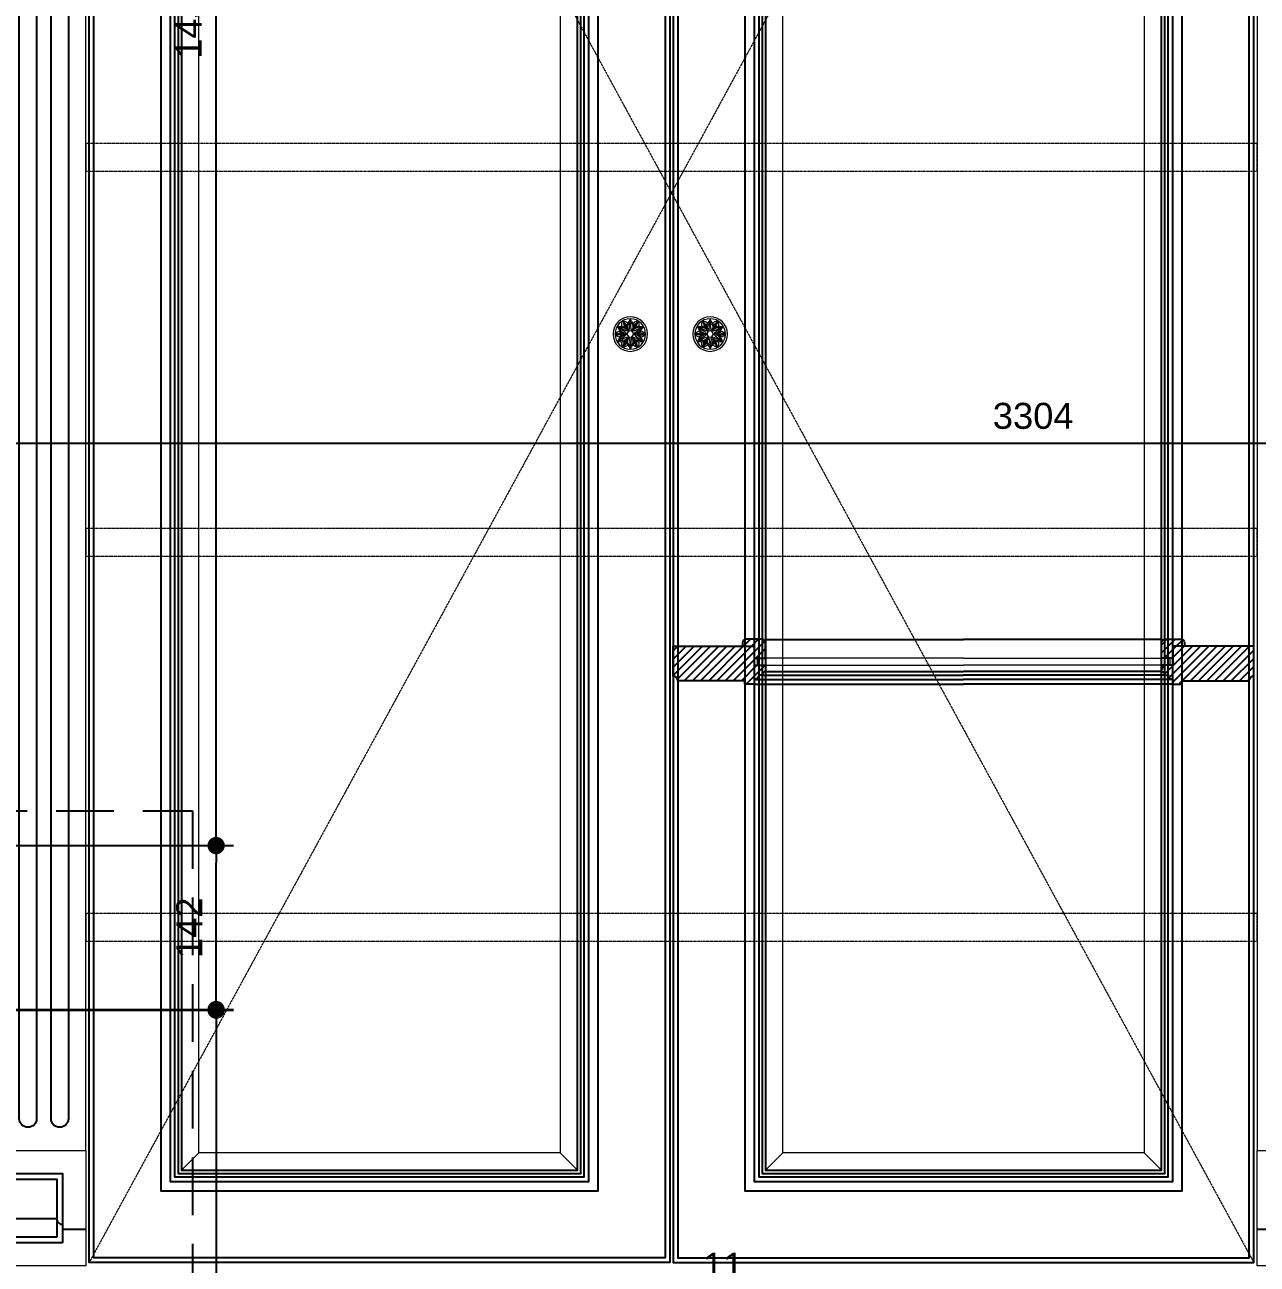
# Model space of a CAD drawing. Header units: inches. Extents: x 274057 to 444617, y 490067 to 635630.
# Drawn here: x 333926 to 334993, y 517301 to 518374 of the extents above; entities that cross this region are included whole.
import ezdxf

# ---------------------------------------------------------------- set-up
doc = ezdxf.new("R2010")
doc.units = ezdxf.units.IN
doc.header["$MEASUREMENT"] = 0
doc.linetypes.add('HIDDEN', pattern=[0.375, 0.25, -0.125])
for name, color, linetype, lineweight in [('Bronze', 40, 'Continuous', 0), ('Glass', 4, 'Continuous', 0), ('WOOD-HID', 8, 'HIDDEN', 18)]:
    doc.layers.add(name, color=color, linetype=linetype, lineweight=lineweight)
for name, color, linetype in [('CQ Grg Gypsum', 41, 'Continuous'), ('CQ PANEL DIMENSION', 1, 'Continuous'), ('CQ spot detail elevation', 1, 'Continuous'), ('FURNITURE', 252, 'Continuous'), ('Layer7', 8, 'Continuous'), ('WOOD', 23, 'Continuous'), ('WOOD 01', 34, 'Continuous'), ('WOOD 02', 32, 'Continuous'), ('Wood SECT', 1, 'Continuous')]:
    doc.layers.add(name, color=color, linetype=linetype)
doc.styles.get("Standard").update_dxf_attribs({"font": 'arial.ttf'})
doc.dimstyles.new('chester 15', dxfattribs={"dimscale": 0.15, "dimtxt": 150, "dimasz": 100, "dimexe": 100, "dimexo": 0, "dimgap": 80, "dimtad": 1, "dimdec": 0, "dimzin": 0, "dimdsep": 46, "dimtxsty": 'Standard', "dimblk": 'DOT', "dimcen": 100, "dimclrd": 1, "dimclre": 1, "dimclrt": 3, "dimadec": 0, "dimazin": 0, "dimtfac": 1, "dimtdec": 0, "dimtofl": 0, "dimtmove": 0, "dimatfit": 3, "dimfxl": 1, "dimtolj": 1, "dimtzin": 0, "dimlwd": -1, "dimarcsym": 0})
pattern_1 = [(45, (20118.3853, -75328.2434), (-3.535533906, 3.535533906), [])]
pattern_2 = [(45, (20104.3854, -75328.2434), (-3.535533906, 3.535533906), [])]

# ---------------------------------------------------------------- blocks, each defined once
blk = doc.blocks.new('pilaster wardrobe')
at = {"layer": 'WOOD 01', "lineweight": 0, "ltscale": 500, "elevation": 0}
blk.add_lwpolyline([(3349.1, -7847.5), (3349.1, -6067.5), (3449.1, -6067.5), (3449.1, -7847.5), (3349.1, -7847.5)], dxfattribs=at)
blk.add_lwpolyline([(3349.1, -7947.5), (3449.1, -7947.5), (3449.1, -7847.5), (3349.1, -7847.5)], close=True, dxfattribs=at)
at = {"layer": 'WOOD 02', "color": 8, "ltscale": 100, "elevation": 0}
for points in [[(3364.1, -6105), (3364.1, -7820, 1), (3379.1, -7820), (3379.1, -6105, 1)], [(3391.6, -6105), (3391.6, -7820, 1), (3406.6, -7820), (3406.6, -6105, 1)]]:
    blk.add_lwpolyline(points, format="xyb", close=True, dxfattribs=at)
for points in [[(3369.1, -7927.5), (3429.1, -7927.5), (3429.1, -7867.5), (3369.1, -7867.5)], [(3374.1, -7922.5), (3424.1, -7922.5), (3424.1, -7872.5), (3374.1, -7872.5)]]:
    blk.add_lwpolyline(points, close=True, dxfattribs=at)
at = {"layer": 'Wood SECT', "elevation": 0}
blk.add_lwpolyline([(3449.1, -7915.6), (3429.1, -7915.6), (3429.1, -7911.6, -0.414214), (3424.1, -7906.6), (3399.1, -7906.6), (3374.1, -7906.6, -0.414214), (3369.1, -7911.6), (3369.1, -7915.6), (3349.1, -7915.6)], format="xyb", dxfattribs=at)
blk = doc.blocks.new('EMPIREFLOW')
at = {"layer": 'Bronze', "lineweight": 0, "ltscale": 750}
for p, q in [((163713, -58475), (163581, -58378)), ((163730, -58444), (163581, -58378)), ((163745, -58403), (163656, -58249)), ((163789, -58404), (163806, -58248)), ((163823, -58404), (163806, -58248)), ((163867, -58403), (163956, -58249)), ((163881, -58444), (164031, -58378)), ((163899, -58475), (164031, -58378)), ((163684, -58508), (163506, -58508)), ((163707, -58546), (163581, -58638)), ((163724, -58575), (163581, -58638)), ((163745, -58614), (163656, -58768)), ((163788, -58606), (163806, -58768)), ((163824, -58606), (163806, -58768)), ((163867, -58614), (163956, -58768)), ((163888, -58575), (164031, -58638)), ((163905, -58546), (164031, -58638)), ((163928, -58508), (164106, -58508))]:
    blk.add_line(p, q, dxfattribs=at)
for radius in [340, 300, 60]:
    blk.add_circle((163806, -58508), radius, dxfattribs=at)
for centre, radius, start, end in [((163594, -58118), 246, 258.7832, 282.2077), ((163361, -58520), 246, 17.7923, 41.2168), ((163514, -58459), 105, 15.2234, 50.3888), ((163617, -58280), 105, 249.6112, 284.7766), ((163807, -58318), 166, 155.4346, 193.944), ((163659, -58483), 102, 44.0223, 98.3701), ((163652, -58475), 118, 37.9892, 93.1077), ((163640, -58414), 166, 46.056, 84.5654), ((163741, -58397), 48.7, 257.9883, 351.6781), ((163854, -58358), 118, 146.8923, 202.0108), ((163573, -58129), 246, 317.7923, 341.2168), ((163857, -58368), 102, 141.6299, 195.9864), ((163703, -58231), 105, 315.2234, 350.3888), ((164038, -58129), 246, 198.7832, 222.2077), ((163909, -58231), 105, 189.6112, 224.7766), ((163871, -58397), 48.7, 188.3219, 282.0117), ((163754, -58368), 102, 344.0136, 38.3701), ((163971, -58414), 166, 95.4346, 133.944), ((163758, -58358), 118, 337.9892, 33.1077), ((163960, -58475), 118, 86.8923, 142.0108), ((163953, -58483), 102, 81.6299, 135.9777), ((163805, -58318), 166, 346.056, 24.5654), ((164018, -58118), 246, 257.7923, 281.2168), ((163995, -58280), 105, 255.2234, 290.3888), ((164098, -58459), 105, 129.6112, 164.7766), ((164250, -58520), 246, 138.7832, 162.2077), ((163641, -58605), 166, 106.056, 144.5654), ((163641, -58412), 166, 215.4346, 253.944), ((163361, -58497), 246, 318.7832, 342.2077), ((163594, -58899), 246, 77.7923, 101.2168), ((163514, -58558), 105, 309.6112, 344.7766), ((163617, -58736), 105, 75.2234, 110.3888), ((163700, -58392), 118, 206.8923, 262.0108), ((163700, -58625), 118, 97.9892, 153.1077), ((163710, -58394), 102, 201.6299, 255.9777), ((163710, -58623), 102, 104.0136, 158.3701), ((163659, -58534), 102, 261.6299, 315.9777), ((163652, -58542), 118, 266.8923, 322.0108), ((163676, -58508), 48.7, 308.3219, 42.0117), ((163742, -58621), 48.7, 17.9883, 111.6781), ((163854, -58658), 118, 157.9892, 213.1077), ((163857, -58649), 102, 164.0136, 218.3701), ((163870, -58621), 48.7, 68.3219, 162.0117), ((163754, -58649), 102, 321.6299, 15.9864), ((163758, -58658), 118, 326.8923, 22.0108), ((163960, -58542), 118, 217.9892, 273.1077), ((163953, -58534), 102, 224.0223, 278.3701), ((163935, -58508), 48.7, 137.9883, 231.6781), ((163902, -58394), 102, 284.0223, 338.3701), ((163902, -58623), 102, 21.6299, 75.9864), ((163912, -58392), 118, 277.9892, 333.1077), ((163912, -58625), 118, 26.8923, 82.0108), ((164018, -58899), 246, 78.7832, 102.2077), ((163995, -58736), 105, 69.6112, 104.7766), ((164098, -58558), 105, 195.2234, 230.3888), ((163971, -58605), 166, 35.4346, 73.944), ((163971, -58412), 166, 286.056, 324.5654), ((164250, -58497), 246, 197.7923, 221.2168), ((163807, -58699), 166, 166.056, 204.5654), ((163640, -58603), 166, 275.4346, 313.944), ((163573, -58887), 246, 18.7832, 42.2077), ((163703, -58786), 105, 9.6112, 44.7766), ((163909, -58786), 105, 135.2234, 170.3888), ((164038, -58887), 246, 137.7923, 161.2168), ((163971, -58603), 166, 226.056, 264.5654), ((163805, -58699), 166, 335.4346, 13.944)]:
    blk.add_arc(centre, radius, start, end, dxfattribs=at)
for centre, major_axis, ratio, start_param, end_param in [((163745, -58403), (73, -126), 0.152208, 1.934961, 4.348282), ((163745, -58403), (-15.9, 27.7), 0.480975, 7.904841, 10.945558), ((163867, -58614), (15.9, -27.7), 0.480975, 7.904841, 10.945558), ((163867, -58614), (-73, 126), 0.152208, 1.934961, 4.348282), ((163928, -58508), (31.9, 0), 0.480975, 7.904841, 10.945558), ((163928, -58508), (-146, 0), 0.152208, 1.934961, 4.348282)]:
    blk.add_ellipse(centre, major_axis=major_axis, ratio=ratio, start_param=start_param, end_param=end_param, dxfattribs=at)
at = {"layer": 'Bronze', "lineweight": 0, "ltscale": 750, "extrusion": (0, 0, -1)}
for centre, major_axis, ratio, start_param, end_param in [((163867, -58403), (15.9, 27.7), 0.480975, 7.904841, 10.945558), ((163867, -58403), (-73, -126), 0.152208, 1.934961, 4.348282), ((163684, -58508), (146, 0), 0.152208, 1.934961, 4.348282), ((163745, -58614), (73, 126), 0.152208, 1.934961, 4.348282), ((163684, -58508), (-31.9, 0), 0.480975, 7.904841, 10.945558), ((163745, -58614), (-15.9, -27.7), 0.480975, 7.904841, 10.945558)]:
    blk.add_ellipse(centre, major_axis=major_axis, ratio=ratio, start_param=start_param, end_param=end_param, dxfattribs=at)
blk = doc.blocks.new('FF-15 Cabinet elev B rev')
at = {"layer": 'Glass'}
for p, q in [((5950.2, 1416.2, 0), (5935.2, 1401.2, 0)), ((6262.9, 1416.2, 0), (6277.9, 1401.2, 0)), ((6455.9, 1416.2, 0), (6440.9, 1401.2, 0)), ((6768.6, 1416.2, 0), (6783.6, 1401.2, 0))]:
    blk.add_line(p, q, dxfattribs=at)
at = {"layer": 'Glass', "elevation": 0}
for points in [[(5950.2, 3078.8), (6262.9, 3078.8), (6262.9, 1416.2), (5950.2, 1416.2)], [(6455.9, 3078.8), (6768.6, 3078.8), (6768.6, 1416.2), (6455.9, 1416.2)]]:
    blk.add_lwpolyline(points, close=True, dxfattribs=at)
at = {"layer": 'WOOD 01', "elevation": 0}
for points in [[(5855.2, 3173.8), (6357.9, 3173.8), (6357.9, 1321.2), (5855.2, 1321.2)], [(5859.2, 3169.8), (6353.9, 3169.8), (6353.9, 1325.2), (5859.2, 1325.2)], [(6863.6, 3173.8), (6360.9, 3173.8), (6360.9, 1321.2), (6863.6, 1321.2)], [(6859.6, 3169.8), (6364.9, 3169.8), (6364.9, 1325.2), (6859.6, 1325.2)], [(6295.9, 3111.8), (5917.2, 3111.8), (5917.2, 1383.2), (6295.9, 1383.2)], [(6287.9, 3103.8), (5925.2, 3103.8), (5925.2, 1391.2), (6287.9, 1391.2)], [(6801.6, 3111.8), (6422.9, 3111.8), (6422.9, 1383.2), (6801.6, 1383.2)], [(6793.6, 3103.8), (6430.9, 3103.8), (6430.9, 1391.2), (6793.6, 1391.2)], [(6283.9, 3099.8), (5929.2, 3099.8), (5929.2, 1395.2), (6283.9, 1395.2)], [(6280.9, 3096.8), (5932.2, 3096.8), (5932.2, 1398.2), (6280.9, 1398.2)], [(6277.9, 3093.8), (5935.2, 3093.8), (5935.2, 1401.2), (6277.9, 1401.2)], [(6789.6, 3099.8), (6434.9, 3099.8), (6434.9, 1395.2), (6789.6, 1395.2)], [(6786.6, 3096.8), (6437.9, 3096.8), (6437.9, 1398.2), (6786.6, 1398.2)], [(6783.6, 3093.8), (6440.9, 3093.8), (6440.9, 1401.2), (6783.6, 1401.2)]]:
    blk.add_lwpolyline(points, close=True, dxfattribs=at)
at = {"layer": 'WOOD-HID', "lineweight": 0}
for p, q in [((6863.6, 3173.8, 0), (5855.2, 1321.2, 0)), ((5855.2, 3173.8, 0), (6863.6, 1321.2, 0))]:
    blk.add_line(p, q, dxfattribs=at)
for points, elevation in [([(6866.6, 2290.2), (5852.2, 2290.2), (5852.2, 2266.2), (6866.6, 2266.2)], 0.1), ([(6866.6, 1956.9), (5852.2, 1956.9), (5852.2, 1932.9), (6866.6, 1932.9)], 0.1), ([(6866.6, 1623.5), (5852.2, 1623.5), (5852.2, 1599.5), (6866.6, 1599.5)], 0)]:
    blk.add_lwpolyline(points, close=True, dxfattribs=dict(at, elevation=elevation))
at = {"layer": 'FURNITURE', "lineweight": 0, "xscale": -0.0441, "yscale": 0.0441, "zscale": 0.0441}
for p in [(13547.6, 4705.4, 0), (13616.7, 4705.4, 0)]:
    blk.add_blockref('EMPIREFLOW', p, dxfattribs=at)
at = {"layer": 'WOOD', "color": 0, "xscale": -0.9999857733061659, "yscale": 0.9999857733061659, "zscale": 0.9999857733061659}
for p in [(9201.2, 9265.6, 0), (10315.6, 9265.6, 0)]:
    blk.add_blockref('pilaster wardrobe', p, dxfattribs=at)
blk = doc.blocks.new('cabinet 80 framed glass door')
at = {"layer": 'Layer7'}
h = blk.add_hatch(dxfattribs=at)
h.set_pattern_fill('ANSI31', color=256, scale=40)
h.set_pattern_definition(pattern_2)
h.paths.add_polyline_path([(352346.8, 505903.2), (352339.8, 505903.2, 0.414214), (352336.8, 505900.2), (352336.8, 505897.2), (352346.8, 505897.2), (352346.8, 505886.7), (352356.8, 505886.7), (352356.8, 505897.2), (352356.8, 505900.2, 0.414214), (352353.8, 505903.2)])
h = blk.add_hatch(dxfattribs=at)
h.set_pattern_fill('ANSI31', color=256, scale=40)
h.set_pattern_definition(pattern_2)
h.paths.add_polyline_path([(352702.5, 505903.2, 0.414214), (352699.5, 505900.2), (352699.5, 505897.2), (352699.5, 505886.7), (352709.5, 505886.7), (352709.5, 505897.2), (352719.5, 505897.2), (352719.5, 505900.2, 0.414214), (352716.5, 505903.2), (352709.5, 505903.2)])
h = blk.add_hatch(dxfattribs=at)
h.set_pattern_fill('ANSI31', color=256, scale=40)
h.set_pattern_definition(pattern_1)
h.paths.add_polyline_path([(352338.8, 505867.2), (352338.8, 505864.2), (352346.8, 505864.2), (352346.8, 505868.2, 0.414214), (352350.8, 505872.2), (352353.8, 505872.2, -0.414214), (352356.8, 505875.2), (352356.8, 505880.7), (352346.8, 505880.7), (352346.8, 505886.7), (352346.8, 505897.2), (352336.8, 505897.2), (352276.8, 505897.2), (352276.8, 505871.2, -0.397359), (352280.8, 505867.2)])
h = blk.add_hatch(dxfattribs=at)
h.set_pattern_fill('ANSI31', color=256, scale=40)
h.set_pattern_definition(pattern_1)
h.paths.add_polyline_path([(352775.5, 505867.2, -0.397359), (352779.5, 505871.2), (352779.5, 505897.2), (352709.5, 505897.2), (352709.5, 505886.7), (352709.5, 505880.7), (352699.5, 505880.7), (352699.5, 505875.2, -0.414214), (352702.5, 505872.2), (352705.5, 505872.2, 0.414214), (352709.5, 505868.2), (352709.5, 505864.2), (352717.5, 505864.2), (352717.5, 505867.2)])
at = {"color": 8, "elevation": 0.1}
for points in [[(352356.8, 505903), (352528.1, 505903)], [(352699.5, 505903), (352528.1, 505903)], [(352353.8, 505872.2), (352528.1, 505872.2)], [(352356.8, 505875.2), (352528.1, 505875.2)], [(352699.5, 505875.2), (352528.1, 505875.2)], [(352702.5, 505872.2), (352528.1, 505872.2)], [(352346.8, 505868.2), (352528.1, 505868.2)], [(352346.8, 505864.2), (352528.1, 505864.2)], [(352709.5, 505868.2), (352528.1, 505868.2)], [(352709.5, 505864.2), (352528.1, 505864.2)]]:
    blk.add_lwpolyline(points, dxfattribs=at)
at = {"layer": 'Glass', "color": 4, "elevation": 0.1}
for points in [[(352528.1, 505886.7), (352349.4, 505886.7), (352349.4, 505880.7), (352528.1, 505880.7)], [(352528.1, 505886.7), (352706.8, 505886.7), (352706.8, 505880.7), (352528.1, 505880.7)]]:
    blk.add_lwpolyline(points, dxfattribs=at)
at = {"layer": 'Wood SECT', "elevation": 0.1}
for points in [[(352346.8, 505886.7), (352356.8, 505886.7), (352356.8, 505897.2), (352356.8, 505900.2, 0.414214), (352353.8, 505903.2), (352346.8, 505903.2), (352339.8, 505903.2, 0.414214), (352336.8, 505900.2), (352336.8, 505897.2), (352346.8, 505897.2), (352346.8, 505886.7), (352356.8, 505886.7)], [(352709.5, 505886.7), (352699.5, 505886.7), (352699.5, 505897.2), (352699.5, 505900.2, -0.414214), (352702.5, 505903.2), (352709.5, 505903.2), (352716.5, 505903.2, -0.414214), (352719.5, 505900.2), (352719.5, 505897.2), (352709.5, 505897.2), (352709.5, 505886.7), (352699.5, 505886.7)]]:
    blk.add_lwpolyline(points, format="xyb", dxfattribs=at)
for points in [[(352356.8, 505880.7), (352356.8, 505875.2, 0.414214), (352353.8, 505872.2), (352350.8, 505872.2, -0.414214), (352346.8, 505868.2), (352346.8, 505864.2), (352338.8, 505864.2), (352338.8, 505867.2), (352280.8, 505867.2, 0.397359), (352276.8, 505871.2), (352276.8, 505897.2), (352346.8, 505897.2), (352346.8, 505886.7), (352346.8, 505886.7), (352346.8, 505880.7)], [(352699.5, 505880.7), (352699.5, 505875.2, -0.414214), (352702.5, 505872.2), (352705.5, 505872.2, 0.414214), (352709.5, 505868.2), (352709.5, 505864.2), (352717.5, 505864.2), (352717.5, 505867.2), (352775.5, 505867.2, -0.397359), (352779.5, 505871.2), (352779.5, 505897.2), (352709.5, 505897.2), (352709.5, 505886.7), (352709.5, 505886.7), (352709.5, 505880.7)]]:
    blk.add_lwpolyline(points, format="xyb", close=True, dxfattribs=at)
blk = doc.blocks.new('_Dot')
at = {"color": 0, "linetype": 'ByBlock', "lineweight": -2}
blk.add_line((-0.5, 0), (-1, 0), dxfattribs=at)
at = {"color": 0, "linetype": 'ByBlock', "const_width": 0.5}
blk.add_lwpolyline([(-0.25, 0, 1), (0.25, 0, 1)], format="xyb", close=True, dxfattribs=at)
blk = doc.blocks.new('*D662')
at = {"layer": 'CQ PANEL DIMENSION', "color": 1, "lineweight": -2, "transparency": 16777216}
for p, q in [((333147.1, 517866.7), (333147.1, 518026.8)), ((336451.3, 517724.3), (336451.3, 518026.8))]:
    blk.add_line(p, q, dxfattribs=at)
at = {"layer": 'CQ PANEL DIMENSION', "color": 1, "transparency": 16777216}
blk.add_line((333162.1, 518011.8), (336436.3, 518011.8), dxfattribs=at)
at = {"layer": 'Defpoints', "color": 0, "transparency": 16777216}
for p in [(336451.3, 518011.8), (333147.1, 517866.7, 0), (336451.3, 517724.3, 0)]:
    blk.add_point(p, dxfattribs=at)
at = {"layer": 'CQ PANEL DIMENSION', "color": 1, "transparency": 16777216, "xscale": 15, "yscale": 15, "zscale": 15, "rotation": 180}
blk.add_blockref('_Dot', (333147.1, 518011.8), dxfattribs=at)
at = {"layer": 'CQ PANEL DIMENSION', "color": 1, "transparency": 16777216, "xscale": 15, "yscale": 15, "zscale": 15}
blk.add_blockref('_Dot', (336451.3, 518011.8), dxfattribs=at)
at = {"layer": 'CQ PANEL DIMENSION', "color": 3, "transparency": 16777216, "insert": (334799.2, 518035.3), "char_height": 22.5, "attachment_point": 5}
blk.add_mtext('\\A1;3304', dxfattribs=at)
blk = doc.blocks.new('*D664')
at = {"layer": 'CQ PANEL DIMENSION', "color": 1, "lineweight": -2, "transparency": 16777216}
for p, q in [((333857.8, 517521.3), (334106.7, 517521.3)), ((333857.8, 516399.3), (334106.7, 516399.3))]:
    blk.add_line(p, q, dxfattribs=at)
at = {"layer": 'CQ PANEL DIMENSION', "color": 1, "transparency": 16777216}
blk.add_line((334091.7, 517506.3), (334091.7, 516414.3), dxfattribs=at)
at = {"layer": 'Defpoints', "color": 0, "transparency": 16777216}
for p in [(333857.8, 517521.3, 0), (333857.8, 516399.3, 0), (334091.7, 516399.3)]:
    blk.add_point(p, dxfattribs=at)
at = {"layer": 'CQ PANEL DIMENSION', "color": 1, "transparency": 16777216, "xscale": 15, "yscale": 15, "zscale": 15}
for p, rotation in [((334091.7, 517521.3), 90), ((334091.7, 516399.3), 270)]:
    blk.add_blockref('_Dot', p, dxfattribs=dict(at, rotation=rotation))
at = {"layer": 'CQ PANEL DIMENSION', "color": 3, "transparency": 16777216, "insert": (334068.4, 516960.3), "char_height": 22.5, "attachment_point": 5, "rotation": 90}
blk.add_mtext('\\A1;1122', dxfattribs=at)
blk = doc.blocks.new('*D665')
at = {"layer": 'CQ PANEL DIMENSION', "color": 1, "lineweight": -2, "transparency": 16777216}
for p, q in [((333816.8, 517663.3), (334106.7, 517663.3)), ((333857.8, 517520.8), (334106.7, 517520.8))]:
    blk.add_line(p, q, dxfattribs=at)
at = {"layer": 'CQ PANEL DIMENSION', "color": 1, "transparency": 16777216}
blk.add_line((334091.7, 517535.8), (334091.7, 517648.3), dxfattribs=at)
at = {"layer": 'Defpoints', "color": 0, "transparency": 16777216}
for p in [(333816.8, 517663.3, 0), (334091.7, 517663.3), (333857.8, 517520.8, 0)]:
    blk.add_point(p, dxfattribs=at)
at = {"layer": 'CQ PANEL DIMENSION', "color": 1, "transparency": 16777216, "xscale": 15, "yscale": 15, "zscale": 15}
for p, rotation in [((334091.7, 517663.3), 90), ((334091.7, 517520.8), 270)]:
    blk.add_blockref('_Dot', p, dxfattribs=dict(at, rotation=rotation))
at = {"layer": 'CQ PANEL DIMENSION', "color": 3, "transparency": 16777216, "insert": (334068.4, 517592.1), "char_height": 22.5, "attachment_point": 5, "rotation": 90}
blk.add_mtext('\\A1;142', dxfattribs=at)
blk = doc.blocks.new('*D666')
at = {"layer": 'CQ PANEL DIMENSION', "color": 1, "lineweight": -2, "transparency": 16777216}
for p, q in [((333816.8, 519095.9), (334106.7, 519095.9)), ((333816.8, 517663.3), (334106.7, 517663.3))]:
    blk.add_line(p, q, dxfattribs=at)
at = {"layer": 'CQ PANEL DIMENSION', "color": 1, "transparency": 16777216}
blk.add_line((334091.7, 517678.3), (334091.7, 519080.9), dxfattribs=at)
at = {"layer": 'Defpoints', "color": 0, "transparency": 16777216}
for p in [(333816.8, 519095.9, 0), (334091.7, 519095.9), (333816.8, 517663.3, 0)]:
    blk.add_point(p, dxfattribs=at)
at = {"layer": 'CQ PANEL DIMENSION', "color": 1, "transparency": 16777216, "xscale": 15, "yscale": 15, "zscale": 15}
for p, rotation in [((334091.7, 519095.9), 90), ((334091.7, 517663.3), 270)]:
    blk.add_blockref('_Dot', p, dxfattribs=dict(at, rotation=rotation))
at = {"layer": 'CQ PANEL DIMENSION', "color": 3, "transparency": 16777216, "insert": (334068.2, 518379.6), "char_height": 22.5, "attachment_point": 5, "rotation": 90}
blk.add_mtext('\\A1;1433', dxfattribs=at)
blk = doc.blocks.new('*D700')
at = {"layer": 'CQ PANEL DIMENSION', "color": 1, "transparency": 16777216}
for p, q in [((334486, 517209.3), (334506.1, 517276.2)), ((334506.1, 517276.2), (334555.8, 517276.2)), ((334465.4, 517209.3), (334450.4, 517209.3)), ((334491.6, 517209.3), (334480.4, 517209.3)), ((334506.6, 517209.3), (334521.6, 517209.3))]:
    blk.add_line(p, q, dxfattribs=at)
at = {"layer": 'CQ PANEL DIMENSION', "color": 1, "lineweight": -2, "transparency": 16777216}
for p, q in [((334480.4, 517209.3), (334480.4, 517224.3)), ((334491.6, 517209.3), (334491.6, 517224.3))]:
    blk.add_line(p, q, dxfattribs=at)
at = {"layer": 'Defpoints', "color": 0, "transparency": 16777216}
for p in [(334480.4, 517209.3, 0), (334480.4, 517209.3), (334491.6, 517209.3, 0)]:
    blk.add_point(p, dxfattribs=at)
at = {"layer": 'CQ PANEL DIMENSION', "color": 1, "transparency": 16777216, "xscale": 15, "yscale": 15, "zscale": 15}
blk.add_blockref('_Dot', (334480.4, 517209.3), dxfattribs=at)
at = {"layer": 'CQ PANEL DIMENSION', "color": 1, "transparency": 16777216, "xscale": 15, "yscale": 15, "zscale": 15, "rotation": 180}
blk.add_blockref('_Dot', (334491.6, 517209.3), dxfattribs=at)
at = {"layer": 'CQ PANEL DIMENSION', "color": 3, "transparency": 16777216, "insert": (334530.9, 517299.5), "char_height": 22.5, "attachment_point": 5}
blk.add_mtext('\\A1;11', dxfattribs=at)

msp = doc.modelspace()

# ---------------------------------------------------------------- linework, layer by layer
at = {"layer": 'CQ spot detail elevation', "color": 3, "linetype": 'HIDDEN', "ltscale": 200, "elevation": 0}
msp.add_lwpolyline([(332228.1, 517693.3), (334071.2, 517693.3), (334071.2, 516366.7), (332228.1, 516366.7)], close=True, dxfattribs=at)

# ---------------------------------------------------------------- block references
at = {"layer": 'CQ Grg Gypsum'}
for name, p in [('FF-15 Cabinet elev B rev', (328126.6, 515981.1, 0)), ('cabinet 80 framed glass door', (-17789.3, 11938.8, 0))]:
    msp.add_blockref(name, p, dxfattribs=at)

# ---------------------------------------------------------------- dimensions: what is measured, and where the dimension line sits
at = {"layer": 'CQ PANEL DIMENSION'}
for base, p1, p2, picture, middle in [((334091.7, 519095.9, 0), (333816.8, 517663.3, 0), (333816.8, 519095.9, 0), '*D666', (334068.2, 518379.6, 0)), ((334091.717, 517663.2825, 0.0305), (333857.8225, 517520.8281, 0.0335), (333816.8079, 517663.2825, 0.0484), '*D665', (334068.4209, 517592.0553, 0.0305)), ((334091.7, 516399.3, 0), (333857.8, 517521.3, 0), (333857.8, 516399.3, 0.1), '*D664', (334068.4, 516960.3, 0))]:
    dim = msp.add_linear_dim(base=base, p1=p1, p2=p2, angle=90, dimstyle='chester 15', dxfattribs=at)
    dim.commit()
    dim.dimension.update_dxf_attribs({"geometry": picture, "text_midpoint": middle})
dim = msp.add_linear_dim(base=(336451.3, 518011.8, 0), p1=(333147.1, 517866.7, 0), p2=(336451.3, 517724.3, 0), dimstyle='chester 15', dxfattribs=at)
dim.commit()
dim.dimension.update_dxf_attribs({"geometry": '*D662', "text_midpoint": (334799.2, 518035.3, 0)})
dim = msp.add_linear_dim(base=(334480.4, 517209.3, 0), p1=(334491.6, 517209.3, 0), p2=(334480.4, 517209.3, 0), angle=180, dimstyle='chester 15', override={"dimtmove": 1}, dxfattribs=at)
dim.commit()
dim.dimension.update_dxf_attribs({"geometry": '*D700', "text_midpoint": (334518.1, 517299.5, 0)})

doc.saveas('drawing.dxf')
